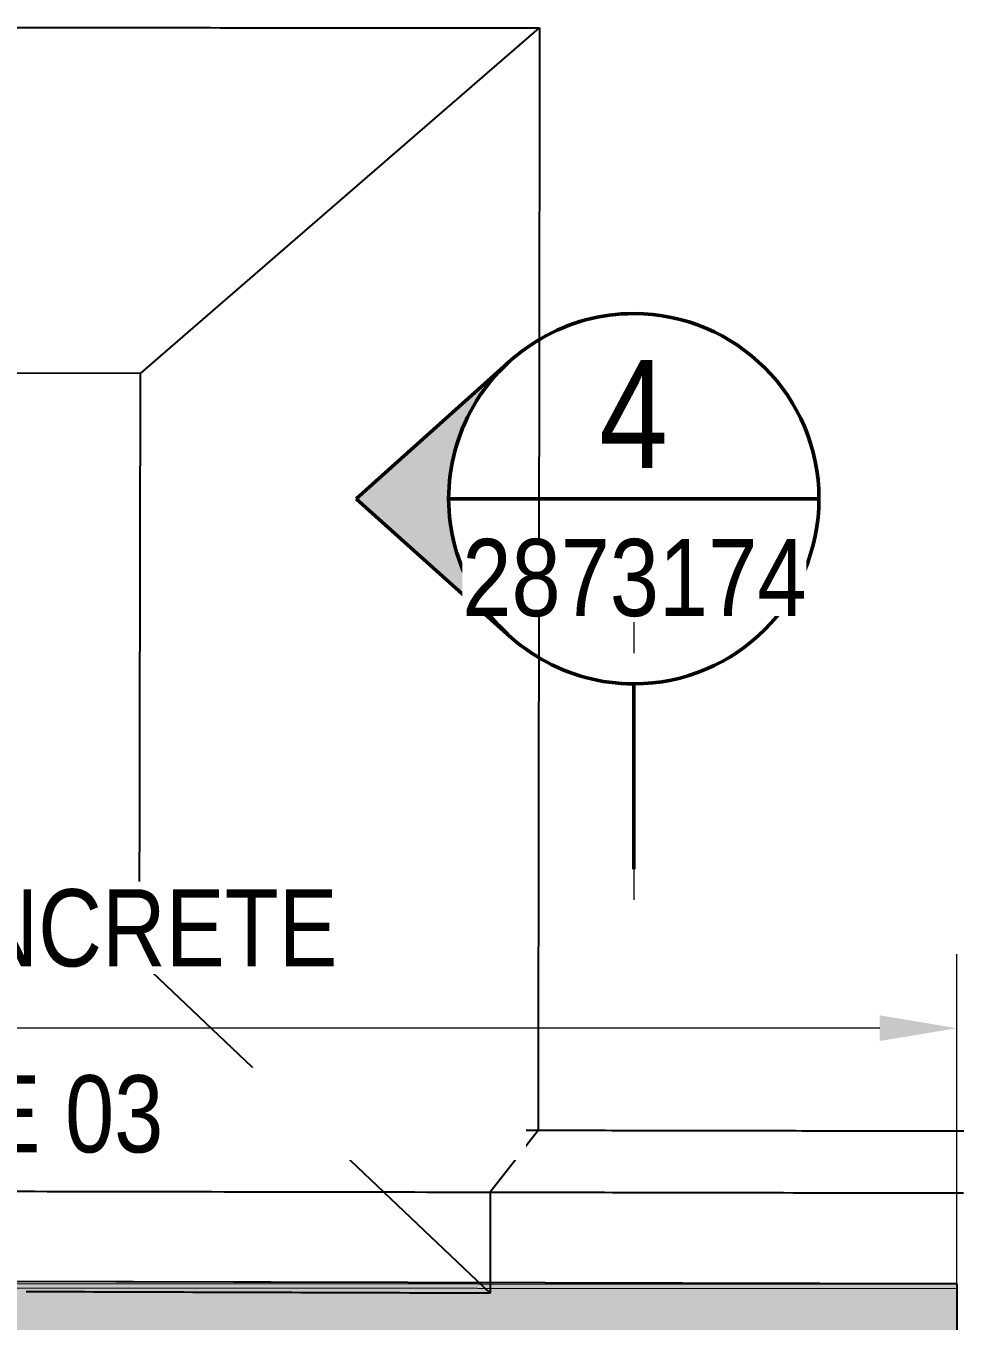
# Model space of a CAD drawing. Header units: metres. Extents: x -1161 to -1080, y 3 to 563.
# Drawn here: x -1104.421 to -1101.394, y 509.726 to 513.923 of the extents above; entities that cross this region are included whole.
import ezdxf

# ---------------------------------------------------------------- set-up
doc = ezdxf.new("R2010")
doc.units = ezdxf.units.M
doc.linetypes.add('Dot_Section Line', pattern=[0.02, 0, -0.02])
doc.linetypes.add('JacobsDash', pattern=[0.0045, 0.003, -0.0015])
doc.layers.get('Defpoints').update_dxf_attribs({"color": 41})
for name, color, linetype, lineweight in [('A-ANNO-DIMS', 7, 'Continuous', 9), ('A-DETL', 7, 'Continuous', 13), ('A-DETL-GENF', 7, 'Continuous', 9), ('A-FLOR', 7, 'Continuous', 50), ('A-FLOR-HDLN', 7, 'JacobsDash', 18), ('A-GENM', 7, 'Continuous', 35)]:
    doc.layers.add(name, color=color, linetype=linetype, lineweight=lineweight)
doc.layers.add('G-ANNO-SYMB', color=7, linetype='Continuous', lineweight=35, true_color=0x0080ff)
doc.styles.add('Arial Narrow', font='ARIALN.TTF', dxfattribs={"height": 0.35})
doc.styles.add('Arial Narrow_2', font='ARIALN.TTF', dxfattribs={"height": 0.25})
doc.dimstyles.new('Dimension_Standard_O__mm_', dxfattribs={"dimscale": 0.3048, "dimtxt": 0.255858, "dimasz": 0.82021, "dimexe": 0.787402, "dimexo": 0.492126, "dimgap": 0.492126, "dimtad": 1, "dimdec": 0, "dimlfac": 1000, "dimzin": 0, "dimdsep": 46, "dimtxsty": 'Arial Narrow_2', "dimsah": 1, "dimcen": 0.09, "dimaunit": 1, "dimadec": 4, "dimazin": 0, "dimtfac": 1, "dimtdec": 4, "dimtix": 1, "dimtmove": 0, "dimatfit": 3, "dimfxl": 1, "dimtvp": 1, "dimtfill": 1, "dimtolj": 1, "dimtzin": 0, "dimlwd": 18, "dimlwe": 18, "dimarcsym": 2})

# ---------------------------------------------------------------- blocks, each defined once
blk = doc.blocks.new('Top of Pavement - RL A - Top of Pavement - RL A-68818558-DRG-2873171 - BARRIER LAYOUT')
at = {"layer": 'A-GENM', "color": 9, "lineweight": 25, "true_color": 0xbebebe}
for points, knots in [([(109.7232, -2.1755), (109.6673, -1.9639), (109.5557, -1.5407), (109.4161, -1.0118), (109.3044, -0.5886), (109.2415, -0.3501), (109.2065, -0.2174), (109.1994, -0.1905)], [0.35454545, 0.35454545, 0.35454545, 0.35454545, 0.35909091, 0.36363636, 0.36590909, 0.36818182, 0.36875962, 0.36875962, 0.36875962, 0.36875962]), ([(110.3333, -4.4877), (110.2974, -4.3517), (110.2057, -4.0041), (110.114, -3.6565), (110.0581, -3.445)], [0.337987062, 0.337987062, 0.337987062, 0.337987062, 0.340909091, 0.345454545, 0.345454545, 0.345454545, 0.345454545]), ([(109.9023, -3.6379), (109.9454, -3.8011), (110.0246, -4.1013), (110.1038, -4.4016), (110.14, -4.5387)], [0.655585356, 0.655585356, 0.655585356, 0.655585356, 0.659090909, 0.662036634, 0.662036634, 0.662036634, 0.662036634])]:
    blk.add_open_spline(points, degree=3, knots=knots, dxfattribs=at)
for points in [[(109.1941, -0.9538), (109.2499, -1.1654), (109.3616, -1.5885), (109.4732, -2.0117), (109.529, -2.2232)], [(110.0581, -3.445), (110.0023, -3.2334), (109.8906, -2.8102), (109.779, -2.3871), (109.7232, -2.1755)], [(109.529, -2.2232), (109.5849, -2.4348), (109.6965, -2.858), (109.8082, -3.2811), (109.864, -3.4927)], [(109.864, -3.4927), (109.8767, -3.5408), (109.8894, -3.589), (109.9021, -3.6371)]]:
    blk.add_open_spline(points, degree=3, dxfattribs=at)
blk = doc.blocks.new('T2DPAA-T2D-C3S-RS-M3D-100334_rvt-1-DRG-2873171 - BARRIER LAYOUT')
at = {"layer": 'A-GENM', "color": 254, "lineweight": 25, "true_color": 0xd1d1d1}
for p, q in [((-1104.0498, 512.7965), (-1102.7562, 513.9168)), ((-1104.0498, 512.7965), (-1105.9496, 512.7999)), ((-1104.0515, 511.5969), (-1104.0498, 512.7965)), ((-1104.0525, 510.8953), (-1104.0515, 511.5961)), ((-1104.8895, 510.8968), (-1104.0525, 510.8953)), ((-1104.0525, 510.8953), (-1103.262, 510.1442)), ((-1103.2614, 510.1437), (-1102.9163, 509.8158))]:
    blk.add_line(p, q, dxfattribs=at)
at = {"layer": 'A-GENM', "color": 9, "lineweight": 25, "true_color": 0xbebebe, "flags": 128}
for points in [[(-1102.7562, 513.9168), (-1102.7567, 513.5197), (-1102.7573, 513.1226), (-1102.7578, 512.7256), (-1102.7583, 512.3285), (-1102.7588, 511.9314), (-1102.7593, 511.5344), (-1102.7598, 511.1373), (-1102.7603, 510.7403), (-1102.7608, 510.3432)], [(-1102.7608, 510.3432), (-1102.7919, 510.3033), (-1102.8229, 510.2634), (-1102.8539, 510.2234), (-1102.8849, 510.1835), (-1102.9159, 510.1436)], [(-1102.9159, 510.1436), (-1102.9159, 510.078), (-1102.916, 510.0125), (-1102.9161, 509.9469), (-1102.9162, 509.8813), (-1102.9163, 509.8158)]]:
    blk.add_lwpolyline(points, dxfattribs=at)
at = {"layer": 'A-GENM', "color": 9, "lineweight": 25, "true_color": 0xbebebe}
for points, knots in [([(-1107.2737, 513.9229), (-1107.1064, 513.9225), (-1106.7718, 513.9218), (-1106.3535, 513.9209), (-1106.0189, 513.92), (-1105.6842, 513.9192), (-1105.3496, 513.9183), (-1105.015, 513.9179), (-1104.6803, 513.9175), (-1104.262, 513.9174), (-1103.7601, 513.9172), (-1103.2582, 513.917), (-1102.9235, 513.9168), (-1102.7562, 513.9168)], [0, 0, 0, 0, 0.111111, 0.222222, 0.277778, 0.333333, 0.444444, 0.5, 0.555556, 0.666667, 0.777778, 0.888889, 1, 1, 1, 1]), ([(-1102.9159, 510.1436), (-1102.7235, 510.1433), (-1102.5231, 510.1429), (-1102.3227, 510.1426), (-1102.3147, 510.1425)], [0, 0, 0, 0, 0.1, 0.1041869, 0.1041869, 0.1041869, 0.1041869]), ([(-1102.3139, 510.1425), (-1102.1299, 510.1422), (-1101.8193, 510.1417), (-1101.5087, 510.1411), (-1101.3822, 510.1409)], [0.1043288, 0.1043288, 0.1043288, 0.1043288, 0.2, 0.2657938, 0.2657938, 0.2657938, 0.2657938]), ([(-1102.9163, 509.8158), (-1103.072, 509.8163), (-1103.3835, 509.8173), (-1103.8507, 509.8188), (-1104.1963, 509.8199), (-1104.3862, 509.8205), (-1104.4203, 509.8207)], [0, 0, 0, 0, 0.1111111, 0.2222222, 0.3333333, 0.357656, 0.357656, 0.357656, 0.357656])]:
    blk.add_open_spline(points, degree=3, knots=knots, dxfattribs=at)
for points in [[(-1101.6667, 510.3413), (-1101.8491, 510.3416), (-1102.2138, 510.3422), (-1102.5785, 510.3429), (-1102.7608, 510.3432)], [(-1101.3818, 510.3408), (-1101.4768, 510.3409), (-1101.5717, 510.3411), (-1101.6667, 510.3413)]]:
    blk.add_open_spline(points, degree=3, dxfattribs=at)
at = {"layer": 'A-GENM', "color": 253, "lineweight": 25, "true_color": 0xa3a3a3, "rotation": 75.11694444444437}
blk.add_blockref('Top of Pavement - RL A - Top of Pavement - RL A-68818558-DRG-2873171 - BARRIER LAYOUT', (-1134.0578, 404.8616), dxfattribs=at)
blk = doc.blocks.new('Section - SectionHead-4898858-DRG-2873171 - BARRIER LAYOUT')
at = {"layer": 'G-ANNO-SYMB', "lineweight": 9}
h = blk.add_hatch(color=7, dxfattribs=at)
edge = h.paths.add_edge_path()
edge.add_line((-0.002, 0.009), (0.002472, 0.004003))
edge.add_arc((-0.002, 0), 0.006, 41.8277, 138.1723)
edge.add_line((-0.006472, 0.004003), (-0.002, 0.009))
at = {"layer": 'G-ANNO-SYMB', "color": 7, "lineweight": 50}
for p, q in [((-0.002, 0.009), (-0.006472, 0.004003)), ((0.002472, 0.004003), (-0.002, 0.009)), ((0.004, 0), (0.01, 0))]:
    blk.add_line(p, q, dxfattribs=at)
for start, end in [(360, 180), (180, 360)]:
    blk.add_arc((-0.002, 0), 0.006, start, end, dxfattribs=at)
blk = doc.blocks.new('DIMBLOCK4-DRG-2873171 - BARRIER LAYOUT')
at = {"layer": 'A-ANNO-DIMS', "color": 0, "lineweight": 18, "transparency": 16777216}
for p, q in [((-1111.1765, 509.9878), (-1111.1765, 510.9149)), ((-1101.4042, 509.7159), (-1101.4042, 510.9149)), ((-1101.6542, 510.6749), (-1110.9265, 510.6749))]:
    blk.add_line(p, q, dxfattribs=at)
at = {"layer": 'A-ANNO-DIMS', "color": 0, "transparency": 16777216}
for points in [[(-1110.9265, 510.7166), (-1110.9265, 510.6333), (-1111.1765, 510.6749)], [(-1101.6542, 510.7166), (-1101.6542, 510.6333), (-1101.4042, 510.6749)]]:
    blk.add_solid(points, dxfattribs=at)
at = {"layer": 'Defpoints', "color": 0, "transparency": 16777216}
for p in [(-1111.1765, 510.6749), (-1111.1765, 509.8378), (-1101.4042, 509.5659)]:
    blk.add_point(p, dxfattribs=at)
at = {"layer": 'A-ANNO-DIMS', "color": 0, "lineweight": 18, "transparency": 16777216, "char_height": 0.25, "width": 6.93009, "attachment_point": 5, "style": 'Arial Narrow_2', "bg_fill": 3, "box_fill_scale": 1.1, "bg_fill_color": 256, "bg_fill_true_color": 13158600, "bg_fill_transparency": 0}
for s, insert in [('\\A1;MIN 1200 HIGH, CAST IN-SITU CONCRETE', (-1106.2904, 510.9769)), ('\\A1;MPL TRAFFIC BARRIER - TYPE 03', (-1106.2904, 510.3956))]:
    blk.add_mtext(s, dxfattribs=dict(at, insert=insert))

msp = doc.modelspace()

# ---------------------------------------------------------------- hatches: boundary and pattern name
at = {"layer": 'A-DETL-GENF', "true_color": 0xc0c0c0, "transparency": 33554608}
h = msp.add_hatch(color=9, dxfattribs=at)
h.paths.add_polyline_path([(-1101.4042, 509.2659), (-1101.4032, 509.8459), (-1111.1764, 509.8708), (-1111.1769, 509.2975), (-1111.0469, 509.2975), (-1111.0469, 509.2867), (-1110.9773, 509.2863), (-1101.5542, 509.2662), (-1101.553, 509.2855), (-1101.5491, 509.3047), (-1101.5428, 509.3233), (-1101.5341, 509.3409), (-1101.5232, 509.3572), (-1101.5103, 509.3719), (-1101.4956, 509.3849), (-1101.4792, 509.3958), (-1101.4616, 509.4045), (-1101.4431, 509.4108), (-1101.4238, 509.4146), (-1101.4042, 509.4158), (-1101.4042, 509.2698)])
h.paths.add_polyline_path([(-1101.4042, 509.2658), (-1101.4042, 509.2659), (-1101.4082, 509.2658)])
h.paths.add_polyline_path([(-1111.3834, 509.2892), (-1111.3268, 509.292), (-1111.3269, 509.2975), (-1111.3469, 509.2975), (-1111.3456, 509.317), (-1111.3418, 509.3363), (-1111.3355, 509.3549), (-1111.3268, 509.3725), (-1111.3159, 509.3888), (-1111.303, 509.4035), (-1111.2882, 509.4165), (-1111.2719, 509.4274), (-1111.2543, 509.436), (-1111.2357, 509.4423), (-1111.2165, 509.4462), (-1111.1969, 509.4474), (-1111.1965, 509.8523), (-1111.3523, 509.8453), (-1111.3825, 509.6722), (-1111.3833, 509.3207)])
h.paths.add_polyline_path([(-1108.8862, 509.4931), (-1108.8862, 509.4931), (-1108.87, 509.4931)])
at = {"layer": 'A-FLOR', "lineweight": 5, "true_color": 0x808080}
msp.add_hatch(color=8, dxfattribs=at).paths.add_polyline_path([(-1101.4032, 509.8459), (-1101.4032, 509.8459), (-1101.4032, 509.8459)])

# ---------------------------------------------------------------- linework, layer by layer
at = {"layer": 'A-DETL', "lineweight": 25}
for p, q in [((-1101.4026, 509.8459), (-1111.3821, 509.8713)), ((-1101.4073, 507.6909), (-1101.4026, 509.8459))]:
    msp.add_line(p, q, dxfattribs=at)
at = {"layer": 'A-FLOR', "lineweight": 18}
for p, q in [((-1111.1765, 509.853), (-1101.4032, 509.8454)), ((-1111.1764, 509.8708), (-1103.3639, 509.8509)), ((-1101.4032, 509.8304), (-1111.1765, 509.8378))]:
    msp.add_line(p, q, dxfattribs=at)
at = {"layer": 'A-FLOR', "lineweight": 18, "flags": 128}
for points in [[(-1101.4032, 509.8454), (-1101.4032, 509.8379), (-1101.4032, 509.8304)], [(-1101.4032, 509.8304), (-1101.4034, 509.7628), (-1101.4035, 509.6951), (-1101.4036, 509.6274), (-1101.4037, 509.5598), (-1101.4038, 509.4921)]]:
    msp.add_lwpolyline(points, dxfattribs=at)
at = {"layer": 'A-FLOR', "lineweight": 18}
msp.add_open_spline([(-1101.4032, 509.8459), (-1101.4032, 509.8458), (-1101.4032, 509.8457), (-1101.4032, 509.8456), (-1101.4032, 509.8455)], degree=3, dxfattribs=at)
at = {"layer": 'A-FLOR-HDLN'}
msp.add_line((-1101.4032, 509.8455), (-1101.4032, 509.8459), dxfattribs=at)
msp.add_open_spline([(-1101.4032, 509.8459), (-1101.4032, 509.8458), (-1101.4032, 509.8457), (-1101.4032, 509.8456), (-1101.4032, 509.8455)], degree=3, dxfattribs=at)
at = {"layer": 'G-ANNO-SYMB', "color": 7, "lineweight": 50}
msp.add_line((-1103.0509, 512.3907), (-1101.8509, 512.3907), dxfattribs=at)
at = {"layer": 'G-ANNO-SYMB', "color": 7, "linetype": 'Dot_Section Line', "lineweight": 9, "true_color": 0xffffff}
msp.add_line((-1102.4509, 512.1907), (-1102.4509, 510.9909), dxfattribs=at)

# ---------------------------------------------------------------- block references
at = {"lineweight": 5}
msp.add_blockref('T2DPAA-T2D-C3S-RS-M3D-100334_rvt-1-DRG-2873171 - BARRIER LAYOUT', (0, 0), dxfattribs=at)
at = {"layer": 'G-ANNO-SYMB', "color": 7, "lineweight": 50, "extrusion": (0, 0, -1), "xscale": 99.99999999999994, "yscale": 99.99999999999994, "zscale": 99.99999999999994, "rotation": 270.0000000000019}
msp.add_blockref('Section - SectionHead-4898858-DRG-2873171 - BARRIER LAYOUT', (1102.4509, 512.1907), dxfattribs=at)

# ---------------------------------------------------------------- next in the draw order: texts
at = {"layer": 'G-ANNO-SYMB', "color": 7, "lineweight": 9, "insert": (-1102.5634, 512.8404), "char_height": 0.35, "attachment_point": 1, "style": 'Arial Narrow', "bg_fill": 3, "box_fill_scale": 1, "bg_fill_color": 256, "bg_fill_transparency": 0}
msp.add_mtext('4', dxfattribs=at)
at = {"layer": 'G-ANNO-SYMB', "color": 7, "lineweight": 9, "insert": (-1103.0064, 512.2603), "char_height": 0.25, "attachment_point": 1, "style": 'Arial Narrow_2', "bg_fill": 3, "box_fill_scale": 1, "bg_fill_color": 256, "bg_fill_true_color": 13158600, "bg_fill_transparency": 0}
msp.add_mtext('2873174', dxfattribs=at)

# ---------------------------------------------------------------- next in the draw order: dimensions: what is measured, and where the dimension line sits
at = {"layer": 'A-ANNO-DIMS', "lineweight": 18}
dim = msp.add_linear_dim(base=(-1111.1765, 510.6749), p1=(-1101.4042, 509.5659), p2=(-1111.1765, 509.8378), angle=0, text='MIN 1200 HIGH, CAST IN-SITU CONCRETE\\XMPL TRAFFIC BARRIER - TYPE 03', dimstyle='Dimension_Standard_O__mm_', override={"dimpost": '<>', "dimfxl": 9.776014}, dxfattribs=at)
dim.commit()
dim.dimension.update_dxf_attribs({"geometry": 'DIMBLOCK4-DRG-2873171 - BARRIER LAYOUT', "text_midpoint": (-1106.2904, 510.6749)})

doc.saveas('drawing.dxf')
